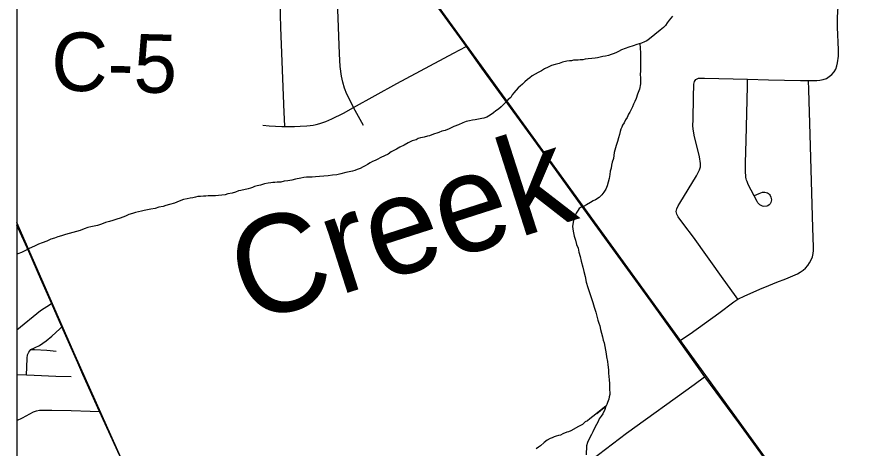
# Model space of a CAD drawing. Extents: x -16.6 to 83, y -37.7 to 22.
# Drawn here: x -8.605 to -7.792, y 17.516 to 17.935 of the extents above; entities that cross this region are included whole.
import ezdxf

# ---------------------------------------------------------------- set-up
doc = ezdxf.new("R2010")
doc.units = 0
for name, color, linetype in [('GM_X_Corporation', 7, 'Continuous'), ('GM_X_County_Road', 7, 'Continuous'), ('GM_X_County_Road_Text', 7, 'Continuous'), ('GM_X_Minor_River', 7, 'Continuous'), ('GM_X_Minor_River_Text', 7, 'Continuous'), ('GM_X_Rail_Line', 7, 'Continuous'), ('GM_X_Township_Road', 7, 'Continuous'), ('GM_X_US_Route', 7, 'Continuous')]:
    doc.layers.add(name, color=color, linetype=linetype)

msp = doc.modelspace()

# ---------------------------------------------------------------- linework, layer by layer
at = {"layer": 'GM_X_Corporation'}
for points in [[(-8.60526, 19.64564), (-8.60526, 14.2529), (-1.80526, 14.2529)], [(-8.60526, 17.96413), (-8.60526, 14.2529)]]:
    msp.add_lwpolyline(points, dxfattribs=at)
at = {"layer": 'GM_X_County_Road'}
for p, q in [((-8.57144, 17.65667), (-8.58167, 17.67997)), ((-8.56138, 17.63378), (-8.57144, 17.65667))]:
    msp.add_line(p, q, dxfattribs=at)
for points in [[(-8.58167, 17.67997), (-8.59355, 17.70699), (-8.60526, 17.73246)], [(-8.52465, 17.55159), (-8.54099, 17.58746), (-8.54601, 17.59879), (-8.56138, 17.63378)], [(-8.49606, 17.48829), (-8.50491, 17.50825), (-8.52465, 17.55159)]]:
    msp.add_lwpolyline(points, dxfattribs=at)
at = {"layer": 'GM_X_Minor_River'}
for points in [[(-7.9678, 17.93577), (-7.97086, 17.93198), (-7.97278, 17.92932), (-7.9747, 17.92667), (-7.97661, 17.92477), (-7.97967, 17.92213), (-7.98999, 17.91381), (-7.99266, 17.91192), (-7.99496, 17.91079), (-7.99801, 17.90966), (-8.00258, 17.90816), (-8.00602, 17.90704), (-8.01021, 17.90554), (-8.01364, 17.90441), (-8.01746, 17.90291), (-8.02013, 17.9014), (-8.0228, 17.90028), (-8.02548, 17.89915), (-8.02738, 17.8984), (-8.03005, 17.89765), (-8.03272, 17.8969), (-8.03539, 17.89654), (-8.03806, 17.89579), (-8.04073, 17.89542), (-8.04301, 17.89506), (-8.04606, 17.89469), (-8.04987, 17.89433), (-8.05254, 17.89396), (-8.05483, 17.89322), (-8.05749, 17.89323), (-8.0594, 17.89286)], [(-7.99947, 17.90918), (-7.99881, 17.90015), (-7.99883, 17.89672), (-7.99884, 17.89482), (-7.99885, 17.89291), (-7.99886, 17.88987), (-7.99888, 17.88644), (-7.99889, 17.88263), (-7.99929, 17.87921), (-7.99893, 17.87578), (-7.99894, 17.87236), (-7.99895, 17.87007), (-7.99974, 17.86475), (-8.00167, 17.85981), (-8.00321, 17.85563), (-8.00437, 17.85297), (-8.00552, 17.85031), (-8.00668, 17.84765), (-8.00745, 17.84575), (-8.00937, 17.84234), (-8.01052, 17.84044), (-8.01168, 17.8374), (-8.01359, 17.83513), (-8.01475, 17.83209), (-8.01628, 17.82981), (-8.01705, 17.82791), (-8.01782, 17.82601), (-8.0186, 17.82373), (-8.01937, 17.82069), (-8.02015, 17.81765), (-8.02131, 17.81385), (-8.02247, 17.81005), (-8.0244, 17.8032), (-8.02519, 17.7975), (-8.02635, 17.7937), (-8.02713, 17.79104), (-8.02752, 17.78799), (-8.0283, 17.78495), (-8.02869, 17.78191), (-8.02947, 17.77811), (-8.03025, 17.7743), (-8.03141, 17.77088), (-8.03257, 17.76746), (-8.03449, 17.76481), (-8.0364, 17.76215), (-8.03908, 17.7595), (-8.04252, 17.75724), (-8.04481, 17.75611), (-8.04748, 17.7546), (-8.0513, 17.75234), (-8.05436, 17.75083), (-8.05664, 17.75008), (-8.05855, 17.74895), (-8.05932, 17.74705), (-8.06124, 17.74439), (-8.06278, 17.74098), (-8.06394, 17.73755), (-8.06511, 17.73147), (-8.06437, 17.7269), (-8.06325, 17.72194), (-8.06213, 17.71813), (-8.061, 17.71393), (-8.0595, 17.71012), (-8.05875, 17.70631), (-8.05763, 17.70212), (-8.05651, 17.69754), (-8.05501, 17.69182), (-8.05389, 17.68763), (-8.05277, 17.68267), (-8.05165, 17.67734), (-8.05016, 17.672), (-8.04527, 17.65751), (-8.04377, 17.65293), (-8.04227, 17.64797), (-8.04115, 17.64416), (-8.0404, 17.64035), (-8.03928, 17.6373), (-8.03853, 17.63463), (-8.03778, 17.6312), (-8.03666, 17.62777), (-8.03591, 17.62395), (-8.03517, 17.6209), (-8.03404, 17.61823), (-8.03367, 17.61481), (-8.03293, 17.61099), (-8.03218, 17.60756), (-8.03182, 17.60452), (-8.03107, 17.59995), (-8.03071, 17.5969), (-8.03034, 17.59461), (-8.02997, 17.59156), (-8.02998, 17.5889), (-8.02962, 17.58547), (-8.02925, 17.58242), (-8.02889, 17.57861), (-8.02891, 17.57519), (-8.02892, 17.57252)], [(-8.0594, 17.89286), (-8.06207, 17.89287), (-8.06397, 17.89288), (-8.06588, 17.89251), (-8.06778, 17.89252), (-8.07045, 17.89216), (-8.07464, 17.89104), (-8.07807, 17.88991), (-8.08189, 17.88879), (-8.08532, 17.88767), (-8.08876, 17.88616), (-8.09219, 17.88466), (-8.09525, 17.88277), (-8.0983, 17.88088), (-8.10136, 17.87938), (-8.10403, 17.87787), (-8.10632, 17.87598), (-8.10861, 17.87409), (-8.11129, 17.87182), (-8.11359, 17.86955), (-8.11588, 17.86766), (-8.11779, 17.86614), (-8.122, 17.86122), (-8.12354, 17.85932), (-8.12507, 17.85666), (-8.12737, 17.85477), (-8.12966, 17.85212), (-8.13196, 17.84985), (-8.13425, 17.84758), (-8.13693, 17.84531), (-8.13961, 17.8438), (-8.1419, 17.84191), (-8.14496, 17.83964), (-8.14839, 17.83775), (-8.15107, 17.83663), (-8.15297, 17.83626), (-8.1564, 17.83551), (-8.15945, 17.83515), (-8.16212, 17.83478), (-8.16517, 17.83404), (-8.16822, 17.83329), (-8.17165, 17.83217), (-8.17585, 17.83029), (-8.18043, 17.82841), (-8.18501, 17.82615), (-8.18882, 17.82465), (-8.19187, 17.8239), (-8.19492, 17.82278), (-8.19683, 17.82202), (-8.19912, 17.82128), (-8.20179, 17.82053), (-8.20408, 17.8194), (-8.20599, 17.81903), (-8.20904, 17.81828), (-8.21094, 17.81791), (-8.21285, 17.81754), (-8.21514, 17.81679), (-8.21705, 17.81566), (-8.22086, 17.81454), (-8.22468, 17.81266), (-8.2285, 17.81039), (-8.23269, 17.80851), (-8.23613, 17.80663), (-8.2388, 17.80512), (-8.24109, 17.80399), (-8.24415, 17.80172), (-8.2514, 17.79834), (-8.25484, 17.79645), (-8.25675, 17.79532), (-8.25942, 17.79457), (-8.26171, 17.79306), (-8.26438, 17.79155), (-8.26667, 17.79042), (-8.26858, 17.78929), (-8.27126, 17.78778), (-8.27431, 17.78666), (-8.2766, 17.78591), (-8.27889, 17.78516), (-8.28193, 17.78441), (-8.28537, 17.78367), (-8.29032, 17.78255), (-8.29414, 17.78143), (-8.29833, 17.78107), (-8.30252, 17.78072), (-8.30671, 17.78036), (-8.3109, 17.78), (-8.31471, 17.77964), (-8.31814, 17.77928), (-8.3208, 17.77929), (-8.32347, 17.77931), (-8.32614, 17.77894), (-8.32919, 17.77819), (-8.33414, 17.77746), (-8.33796, 17.77634), (-8.34177, 17.7756), (-8.3452, 17.77524), (-8.34863, 17.77449), (-8.35205, 17.77451), (-8.35434, 17.77414), (-8.35625, 17.77415), (-8.35815, 17.77378)], [(-8.35815, 17.77378), (-8.36082, 17.77341), (-8.36425, 17.77267), (-8.36844, 17.77155), (-8.3715, 17.77081), (-8.37416, 17.77006), (-8.37607, 17.76931), (-8.37798, 17.76856), (-8.38027, 17.76781), (-8.38751, 17.76632), (-8.3898, 17.76596), (-8.39247, 17.76483), (-8.3959, 17.7637), (-8.40009, 17.76297), (-8.40276, 17.76222), (-8.40581, 17.76186), (-8.40924, 17.76149), (-8.41191, 17.76113), (-8.41381, 17.76114), (-8.41686, 17.76115), (-8.41914, 17.76116), (-8.42143, 17.7608), (-8.42371, 17.76081), (-8.42676, 17.76044), (-8.42905, 17.76046), (-8.43134, 17.75971), (-8.434, 17.75934), (-8.43667, 17.75897), (-8.43972, 17.75823), (-8.44315, 17.75749), (-8.44735, 17.75599), (-8.45193, 17.75411), (-8.45689, 17.75261), (-8.46032, 17.75187), (-8.46299, 17.75074), (-8.46718, 17.75), (-8.47061, 17.74888), (-8.47481, 17.74814), (-8.47824, 17.7474), (-8.48129, 17.74703), (-8.48396, 17.74628), (-8.487, 17.74554), (-8.48968, 17.74479), (-8.49272, 17.74405), (-8.49616, 17.74292), (-8.49959, 17.74142), (-8.50455, 17.73954), (-8.50798, 17.73842), (-8.5118, 17.7373), (-8.51523, 17.73617), (-8.51904, 17.73505), (-8.52286, 17.73355), (-8.52667, 17.73243), (-8.53011, 17.73168), (-8.53315, 17.73094), (-8.5362, 17.73019), (-8.53964, 17.72907), (-8.54345, 17.72757), (-8.55794, 17.72346), (-8.56176, 17.72234), (-8.56519, 17.72121), (-8.56862, 17.72009), (-8.57206, 17.71897), (-8.57587, 17.71708), (-8.58045, 17.71558), (-8.58426, 17.71408), (-8.58808, 17.7122), (-8.59304, 17.70994), (-8.59686, 17.70806), (-8.60068, 17.70617), (-8.60411, 17.70467), (-8.60526, 17.70396)], [(-8.02892, 17.57252), (-8.02855, 17.56985), (-8.02856, 17.56795), (-8.02933, 17.56567), (-8.02972, 17.56339), (-8.03088, 17.56035), (-8.03165, 17.55845), (-8.03281, 17.55579), (-8.03358, 17.55351), (-8.0355, 17.54933), (-8.03704, 17.54706), (-8.03895, 17.5444), (-8.04011, 17.54174), (-8.04165, 17.53871), (-8.04395, 17.53453), (-8.04511, 17.53187), (-8.04664, 17.52922), (-8.04779, 17.52694), (-8.05049, 17.52124), (-8.05126, 17.5182), (-8.05168, 17.50945)], [(-8.04131, 17.54956), (-8.03246, 17.5566), (-8.04504, 17.54672), (-8.04809, 17.54445), (-8.05039, 17.54256), (-8.05268, 17.54143), (-8.05536, 17.53878), (-8.05917, 17.5369), (-8.06643, 17.53275), (-8.06872, 17.53162), (-8.07062, 17.53125), (-8.07444, 17.52975), (-8.07673, 17.52862), (-8.07864, 17.52825), (-8.08092, 17.5275), (-8.08283, 17.52675), (-8.08474, 17.526), (-8.08665, 17.52524), (-8.0897, 17.52374), (-8.09238, 17.52147), (-8.0962, 17.51806), (-8.09811, 17.51693), (-8.10041, 17.51504)]]:
    msp.add_lwpolyline(points, dxfattribs=at)
at = {"layer": 'GM_X_Rail_Line'}
for points in [[(-8.47411, 18.33008), (-7.74886, 17.32885), (-7.32763, 16.77331)], [(-8.60526, 16.42893), (-8.16923, 16.75727), (-8.27761, 16.98226), (-8.37126, 17.21011), (-8.54859, 17.60606), (-8.60526, 17.73507)]]:
    msp.add_lwpolyline(points, dxfattribs=at)
at = {"layer": 'GM_X_Township_Road'}
for p, q in [((-8.26805, 17.82938), (-8.2778, 17.84702)), ((-8.60526, 17.58743), (-8.59576, 17.58709))]:
    msp.add_line(p, q, dxfattribs=at)
for points in [[(-8.34469, 17.82855), (-8.34507, 17.836), (-8.34538, 17.84213), (-8.34861, 17.92487), (-8.34928, 17.94938), (-8.34947, 17.95649)], [(-8.2778, 17.84702), (-8.28011, 17.8517), (-8.28422, 17.85997), (-8.28655, 17.86567), (-8.28834, 17.87156), (-8.28966, 17.87756), (-8.29091, 17.88671), (-8.29162, 17.89901), (-8.293, 17.94211), (-8.29303, 17.94519), (-8.29313, 17.95503)], [(-7.80646, 17.90105), (-7.80643, 17.90315), (-7.80729, 17.92494), (-7.80739, 17.93423), (-7.80702, 17.94033), (-7.8065, 17.94906)], [(-8.2778, 17.84702), (-8.23562, 17.87018), (-8.18061, 17.89979), (-8.16847, 17.90633)], [(-7.83562, 17.87316), (-7.82753, 17.8732), (-7.82436, 17.87349), (-7.82119, 17.87416), (-7.81816, 17.87532), (-7.81534, 17.87697), (-7.81283, 17.87906), (-7.8107, 17.88155), (-7.80907, 17.88436), (-7.80794, 17.88739), (-7.80723, 17.89053), (-7.80652, 17.89685), (-7.80646, 17.90105)], [(-7.90416, 17.66058), (-7.90748, 17.66519), (-7.91844, 17.68033), (-7.94745, 17.72081), (-7.95683, 17.73326), (-7.96229, 17.74079), (-7.96362, 17.7433), (-7.96405, 17.74591), (-7.96345, 17.74863), (-7.96213, 17.75134), (-7.96059, 17.75404), (-7.95259, 17.76735), (-7.94457, 17.78073), (-7.94165, 17.78625), (-7.9406, 17.7894), (-7.94044, 17.79272), (-7.9416, 17.79894), (-7.94659, 17.82016), (-7.94761, 17.8262), (-7.94783, 17.8292), (-7.94774, 17.83535), (-7.94747, 17.85714), (-7.94708, 17.86954), (-7.9465, 17.8723), (-7.94497, 17.87433), (-7.94254, 17.8754), (-7.93961, 17.87561), (-7.93653, 17.87556), (-7.8947, 17.8744)], [(-7.90416, 17.66058), (-7.89743, 17.66392), (-7.88072, 17.67146), (-7.87813, 17.67236), (-7.86638, 17.67727), (-7.85768, 17.6805), (-7.8463, 17.68545), (-7.8435, 17.68696), (-7.84084, 17.68876), (-7.83841, 17.69089), (-7.83628, 17.6933), (-7.83443, 17.69593), (-7.8329, 17.69877), (-7.83173, 17.70178), (-7.83097, 17.70492), (-7.83065, 17.70813), (-7.83063, 17.71129), (-7.83116, 17.73008), (-7.83407, 17.82069), (-7.83535, 17.86416), (-7.83562, 17.87316)], [(-7.88802, 17.76161), (-7.88364, 17.76349), (-7.88182, 17.7641), (-7.88029, 17.76457), (-7.87808, 17.76474), (-7.87683, 17.76451), (-7.87546, 17.76401), (-7.8745, 17.76337), (-7.87333, 17.76234), (-7.87268, 17.76155), (-7.87199, 17.75995), (-7.87177, 17.75855), (-7.87162, 17.75722), (-7.87183, 17.75587), (-7.87223, 17.75451), (-7.87285, 17.75337), (-7.87377, 17.75237), (-7.87495, 17.75156), (-7.87609, 17.75112), (-7.87884, 17.75091), (-7.88029, 17.75121), (-7.88151, 17.75167), (-7.8828, 17.75246), (-7.88377, 17.75328), (-7.88467, 17.75434), (-7.88557, 17.75557), (-7.89414, 17.7721), (-7.89527, 17.77491), (-7.89575, 17.77621), (-7.89611, 17.77775), (-7.89644, 17.77934), (-7.89655, 17.78074), (-7.89672, 17.78377), (-7.89672, 17.79309), (-7.89605, 17.8149), (-7.89485, 17.86788), (-7.8947, 17.8744)], [(-7.8947, 17.8744), (-7.87432, 17.87384), (-7.84319, 17.87313), (-7.83562, 17.87316)], [(-8.34469, 17.82855), (-8.33518, 17.82858), (-8.32964, 17.82884), (-8.32331, 17.8292), (-8.32007, 17.82943), (-8.31709, 17.82991), (-8.31422, 17.83051), (-8.31071, 17.83151), (-8.30467, 17.83342), (-8.29884, 17.83586), (-8.28768, 17.84159), (-8.2778, 17.84702)], [(-8.36614, 17.82986), (-8.35992, 17.82914), (-8.34739, 17.82854), (-8.34469, 17.82855)], [(-8.60526, 17.63071), (-8.58214, 17.64976), (-8.57251, 17.65597), (-8.57144, 17.65667)], [(-7.96125, 17.61978), (-7.9533, 17.62526), (-7.95073, 17.62702), (-7.92286, 17.64702), (-7.90814, 17.65815), (-7.90416, 17.66058)], [(-8.59146, 17.61175), (-8.58726, 17.61371), (-8.58304, 17.61568), (-8.5768, 17.62029), (-8.57116, 17.62457), (-8.56348, 17.63181), (-8.56138, 17.63378)], [(-8.59576, 17.58709), (-8.5955, 17.59446), (-8.59519, 17.60348), (-8.5947, 17.60643), (-8.59334, 17.60903), (-8.59146, 17.61175)], [(-8.59146, 17.61175), (-8.58808, 17.61162), (-8.57593, 17.61118), (-8.57266, 17.6109), (-8.5668, 17.60998)], [(-8.59576, 17.58709), (-8.5882, 17.58682), (-8.56712, 17.58574), (-8.55228, 17.58546)], [(-8.23559, 17.36905), (-8.23049, 17.37258), (-8.21045, 17.38716), (-8.18263, 17.40727), (-8.1662, 17.41868), (-8.13623, 17.44031), (-8.07909, 17.48114), (-8.06375, 17.49194), (-8.03974, 17.50958), (-8.01246, 17.53036), (-7.94677, 17.57783), (-7.93649, 17.58526)], [(-8.60526, 17.54268), (-8.59972, 17.54529), (-8.58893, 17.55121), (-8.58619, 17.55227), (-8.58328, 17.55273), (-8.57735, 17.55279), (-8.57108, 17.55279), (-8.5525, 17.55244), (-8.53399, 17.55187), (-8.52465, 17.55159)]]:
    msp.add_lwpolyline(points, dxfattribs=at)
at = {"layer": 'GM_X_US_Route'}
msp.add_lwpolyline([(-8.20356, 17.95478), (-8.20036, 17.95025), (-8.17513, 17.91555), (-8.16847, 17.90633), (-8.15331, 17.88534), (-8.10037, 17.81239), (-8.0458, 17.73687), (-7.98926, 17.65887), (-7.96125, 17.61978), (-7.93649, 17.58526), (-7.90368, 17.54061), (-7.88914, 17.5205), (-7.8528, 17.47013), (-7.83343, 17.44321), (-7.81017, 17.41089), (-7.80198, 17.39951), (-7.80096, 17.39813), (-7.7912, 17.38475), (-7.74973, 17.32871), (-7.73193, 17.30459)], dxfattribs=at)

# ---------------------------------------------------------------- texts
at = {"layer": 'GM_X_County_Road_Text'}
msp.add_text('C-5', height=0.056818, rotation=358.65938, dxfattribs=at).set_placement((-8.57228, 17.86368))
at = {"layer": 'GM_X_Minor_River_Text'}
msp.add_text('Creek', height=0.094753, rotation=17.7884, dxfattribs=at).set_placement((-8.37921, 17.63618))

doc.saveas('drawing.dxf')
